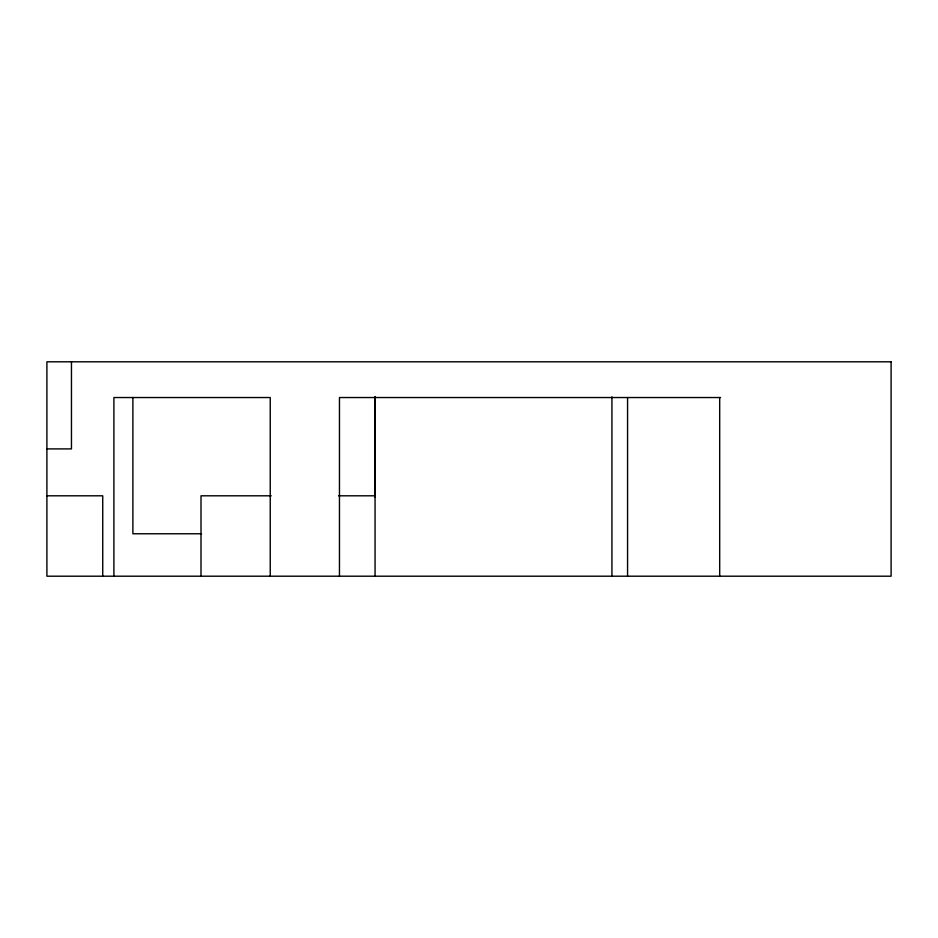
<?xml version="1.0" encoding="UTF-8"?>
<svg xmlns="http://www.w3.org/2000/svg" width="938" height="938" viewBox="0 0 938 938"><rect width="100%" height="100%" fill="white"/><g stroke="black" fill="none" stroke-linecap="round" stroke-linejoin="round"><path stroke-width="1.41" d="M720.548 397.536L339.462 397.536L339.462 576.202M46.9 448.903L71.464 448.903L71.464 361.798M46.9 495.803L102.734 495.803L102.734 576.202M271.211 495.803L201.002 495.803L201.002 576.202M338.489 495.803L375.059 495.803M201.553 533.769L132.879 533.769L132.879 397.536M719.692 397.536L719.692 576.202M627.569 397.536L627.569 576.202M611.928 396.809L611.928 576.202M375.2 396.774L375.2 497.328M375.059 396.809L375.059 576.202M270.238 576.202L270.238 397.536L113.897 397.536L113.897 576.202M891.1 361.798L46.9 361.798L46.9 576.202L891.1 576.202L891.1 361.798"/></g></svg>
